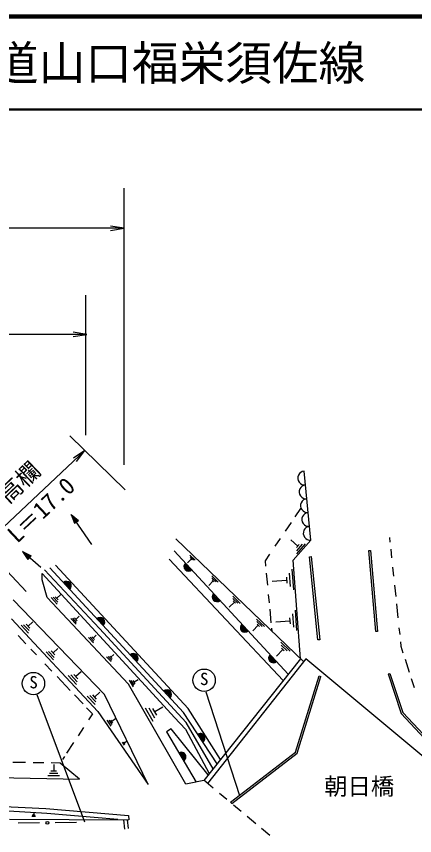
# Model space of a CAD drawing. Units: millimetres, scale not verified. Extents: x 40000 to 680000, y 20000 to 380000.
# Drawn here: x 239355 to 282036, y 292176 to 380000 of the extents above; entities that cross this region are included whole.
import ezdxf
from ezdxf.enums import TextEntityAlignment as Align

# ---------------------------------------------------------------- set-up
doc = ezdxf.new("R2010")
doc.units = ezdxf.units.MM
doc.header["$LTSCALE"] = 1000
for name, color, linetype, lineweight in [('M-BGD', 7, 'Continuous', 25), ('M-STR-STR3', 7, 'Continuous', 25), ('M-STR-STRC', 7, 'Continuous', 25), ('M-TTL', 2, 'Continuous', 140), ('M-TTL-LINE', 7, 'Continuous', 50), ('M-TTL-TXT', 7, 'Continuous', 13)]:
    doc.layers.add(name, color=color, linetype=linetype, lineweight=lineweight)
doc.layers.add('M-STR-STR1', color=1, linetype='Continuous')
doc.styles.add('ＭＳ ゴシック', font='')
doc.styles.get('ＭＳ ゴシック').set_extended_font_data('MS Gothic')

# ---------------------------------------------------------------- blocks, each defined once
blk = doc.blocks.new('open_arrow')
at = {"color": 0, "linetype": 'Continuous', "lineweight": -2}
blk.add_lwpolyline([(7.5, 1.25), (0, 0), (7.5, -1.25)], dxfattribs=at)

msp = doc.modelspace()

# ---------------------------------------------------------------- linework, layer by layer
at = {"layer": 'M-BGD'}
for p, q in [((270918, 323841), (270187, 331247)), ((269243, 326363), (269846, 327251)), ((247432, 323402), (245239, 326618)), ((245239, 326618), (245569, 325674)), ((245239, 326618), (245997, 325966)), ((245256, 326569), (245278, 326584)), ((245273, 326520), (245318, 326551)), ((245290, 326471), (245357, 326517)), ((245308, 326423), (245396, 326483)), ((245325, 326374), (245435, 326449)), ((245342, 326325), (245475, 326415)), ((245359, 326276), (245514, 326382)), ((245376, 326227), (245553, 326348)), ((245393, 326178), (245592, 326314)), ((245410, 326129), (245632, 326280)), ((245427, 326081), (245671, 326247)), ((245444, 326032), (245710, 326213)), ((245461, 325983), (245749, 326179)), ((245479, 325934), (245788, 326145)), ((245496, 325885), (245828, 326112)), ((245513, 325836), (245867, 326078)), ((245530, 325787), (245906, 326044)), ((245547, 325739), (245945, 326010)), ((245564, 325690), (245985, 325977)), ((245569, 325674), (245997, 325966)), ((268195, 324818), (268826, 325748)), ((279347, 324133), (279398, 323643)), ((256446, 323987), (270140, 310834)), ((267103, 323208), (267657, 324024)), ((268761, 323889), (269521, 323219)), ((269017, 321697), (270918, 323841)), ((270321, 323469), (269361, 322389)), ((269991, 323429), (269371, 322719)), ((269661, 323379), (269371, 323049)), ((241975, 320917), (240026, 322623)), ((240026, 322623), (240582, 321792)), ((240026, 322623), (240923, 322181)), ((240054, 322580), (240072, 322600)), ((240083, 322537), (240118, 322577)), ((240112, 322494), (240165, 322554)), ((240141, 322451), (240211, 322531)), ((240170, 322408), (240258, 322508)), ((240198, 322365), (240304, 322486)), ((240227, 322322), (240351, 322463)), ((240256, 322278), (240397, 322440)), ((240285, 322235), (240444, 322417)), ((240314, 322192), (240490, 322394)), ((240342, 322149), (240536, 322371)), ((240371, 322106), (240583, 322348)), ((240400, 322063), (240629, 322326)), ((268492, 309478), (256251, 322720)), ((266045, 321648), (266512, 322337)), ((277114, 322724), (277313, 322742)), ((277872, 314049), (277114, 322724)), ((277313, 322742), (278071, 314067)), ((279480, 322867), (279576, 321946)), ((240429, 322020), (240676, 322303)), ((240458, 321977), (240722, 322280)), ((240486, 321934), (240769, 322257)), ((240515, 321891), (240815, 322234)), ((240544, 321848), (240862, 322211)), ((240573, 321805), (240908, 322189)), ((240582, 321792), (240923, 322181)), ((267959, 308807), (255716, 321816)), ((257701, 321409), (258091, 321809)), ((257961, 322249), (258531, 321709)), ((257981, 322069), (258351, 321719)), ((258001, 321889), (258171, 321729)), ((266101, 321056), (266045, 321648)), ((269818, 311143), (269017, 321697)), ((270762, 322061), (270961, 322081)), ((271662, 313149), (270762, 322061)), ((270961, 322081), (271861, 313169)), ((248260, 314388), (242364, 320674)), ((257274, 305374), (242949, 320868)), ((257762, 305812), (243534, 321161)), ((268891, 320729), (269061, 318509)), ((279678, 320972), (279780, 319992)), ((242121, 319602), (242121, 320284)), ((242121, 320284), (253571, 307810)), ((260291, 320019), (260971, 319359)), ((260311, 319799), (260761, 319369)), ((266292, 319035), (266170, 320323)), ((268291, 319899), (268341, 319239)), ((268591, 320319), (268701, 318879)), ((242657, 317701), (242121, 319602)), ((259971, 318999), (260441, 319479)), ((260331, 319579), (260541, 319379)), ((266761, 319449), (268321, 319569)), ((279883, 319008), (280010, 317798)), ((244101, 318009), (243681, 317619)), ((266472, 317133), (266389, 318012)), ((248803, 307287), (238997, 317447)), ((251379, 308395), (242657, 317701)), ((243731, 316999), (243071, 317699)), ((243791, 317219), (243291, 317749)), ((243841, 317439), (243511, 317789)), ((262171, 316649), (262721, 317219)), ((262541, 317849), (263351, 317069)), ((262571, 317589), (263101, 317089)), ((262591, 317329), (262841, 317099)), ((266674, 315003), (266538, 316439)), ((269231, 316339), (269391, 314179)), ((280090, 317032), (280247, 315526)), ((238820, 315405), (248093, 305481)), ((245761, 314829), (245191, 315439)), ((245811, 315019), (245391, 315479)), ((245861, 315209), (245581, 315509)), ((246081, 315699), (245721, 315359)), ((265101, 315389), (265951, 314579)), ((268641, 315539), (268681, 314889)), ((268941, 315939), (269041, 314539)), ((240661, 313879), (239861, 314739)), ((240731, 314149), (240131, 314789)), ((240801, 314409), (240401, 314839)), ((241121, 315109), (240601, 314629)), ((264711, 314139), (265281, 314729)), ((265131, 315119), (265681, 314599)), ((265151, 314849), (265411, 314609)), ((266762, 314079), (266730, 314414)), ((267151, 315099), (268661, 315219)), ((280358, 314465), (280436, 313722)), ((239529, 313631), (240369, 312746)), ((247921, 313659), (247581, 313339)), ((257567, 304302), (248260, 314388)), ((278071, 314067), (277872, 314049)), ((247621, 312849), (247091, 313409)), ((247671, 313029), (247271, 313449)), ((247711, 313199), (247451, 313479)), ((267701, 312899), (268691, 311949)), ((271861, 313169), (271662, 313149)), ((280517, 312951), (280565, 312488)), ((240919, 312167), (241494, 311561)), ((243341, 311009), (242531, 311869)), ((243411, 311279), (242811, 311929)), ((243481, 311549), (243081, 311979)), ((243801, 312249), (243281, 311769)), ((267241, 311429), (267911, 312129)), ((267731, 312589), (268381, 311969)), ((267761, 312269), (268061, 311979)), ((280565, 312488), (280791, 311781)), ((249521, 310829), (249021, 311359)), ((249571, 310999), (249191, 311389)), ((249611, 311159), (249361, 311419)), ((249801, 311589), (249491, 311289)), ((269816, 311145), (259449, 298092)), ((270365, 311123), (259851, 297756)), ((300180, 286274), (270365, 311123)), ((281010, 311095), (281458, 309695)), ((242404, 310603), (243164, 309802)), ((243716, 309221), (245118, 307745)), ((245791, 308379), (244901, 309339)), ((245871, 308679), (245201, 309399)), ((245951, 308979), (245501, 309449)), ((246301, 309749), (245731, 309219)), ((269274, 301124), (271797, 309309)), ((269446, 301005), (271988, 309250)), ((271797, 309309), (271988, 309250)), ((279192, 309507), (279382, 309571)), ((279192, 309507), (280609, 305284)), ((279382, 309571), (280785, 305389)), ((257518, 297675), (251379, 308395)), ((251891, 308119), (251481, 308829)), ((251981, 308289), (251671, 308819)), ((252071, 308459), (251861, 308809)), ((252391, 308879), (251971, 308639)), ((281669, 309035), (281986, 308045)), ((248291, 307539), (247741, 307029)), ((253571, 307810), (256300, 304838)), ((245574, 307264), (246495, 306294)), ((247801, 306229), (246951, 307139)), ((247881, 306519), (247241, 307199)), ((247951, 306799), (247531, 307259)), ((253480, 297642), (248803, 307287)), ((246886, 305882), (247512, 305223)), ((254021, 304399), (253191, 305839)), ((254211, 304749), (253581, 305829)), ((254391, 305089), (253971, 305809)), ((255051, 305949), (254181, 305449)), ((261223, 300325), (257762, 305812)), ((247512, 305223), (247094, 304587)), ((248093, 305481), (253480, 297642)), ((256300, 304838), (257469, 303571)), ((260858, 299866), (257274, 305374)), ((280609, 305284), (284143, 301455)), ((280785, 305389), (284279, 301604)), ((249531, 303909), (249091, 304559)), ((249611, 304079), (249281, 304569)), ((249681, 304249), (249461, 304569)), ((249961, 304679), (249571, 304409)), ((260437, 299336), (257567, 304302)), ((246548, 303757), (245964, 302869)), ((255961, 303632), (255442, 303316)), ((255442, 303316), (258610, 297911)), ((259921, 298687), (255961, 303632)), ((257469, 303571), (260003, 298844)), ((245492, 302152), (244734, 301000)), ((250941, 301869), (250721, 302189)), ((250981, 301959), (250811, 302199)), ((251011, 302039), (250901, 302199)), ((251151, 302249), (250961, 302119)), ((244513, 300664), (244287, 300320)), ((262307, 295759), (269274, 301124)), ((262429, 295601), (269446, 301005)), ((240315, 300003), (238961, 300019)), ((242314, 299980), (241154, 299993)), ((244050, 299960), (243089, 299971)), ((243371, 299809), (243361, 299079)), ((246125, 298223), (244050, 299960)), ((243811, 298819), (242891, 298839)), ((243661, 299069), (243051, 299079)), ((232578, 298513), (246125, 298223)), ((243961, 298569), (242731, 298589)), ((259449, 298092), (257518, 297675)), ((260453, 297254), (259431, 298107)), ((261907, 296040), (261119, 296698)), ((235836, 295413), (242496, 295080)), ((262307, 295759), (262429, 295601)), ((263451, 294751), (262620, 295445)), ((242629, 294547), (233638, 295080)), ((241411, 294229), (241011, 294239)), ((241361, 294319), (241061, 294319)), ((241311, 294399), (241111, 294399)), ((241211, 294639), (241211, 294399)), ((242496, 295080), (251354, 294347)), ((250221, 293887), (242629, 294547)), ((251354, 294347), (251421, 293881)), ((265004, 293455), (264094, 294215)), ((238633, 293947), (251421, 293881)), ((241821, 293534), (239548, 293516)), ((245799, 293565), (243526, 293547)), ((250827, 293884), (250955, 292863)), ((251230, 293882), (251347, 292946)), ((266519, 292190), (265613, 292947))]:
    msp.add_line(p, q, dxfattribs=at)
msp.add_circle((242673, 293540), 150, dxfattribs=at)
for centre, radius, start, end in [((270260, 330507), 742, 95.63594, 275.63594), ((270406, 329029), 742, 95.63594, 275.63594), ((270551, 327552), 742, 95.63594, 275.63594), ((270697, 326075), 742, 95.63594, 275.63594), ((270843, 324598), 742, 95.63594, 275.63594), ((257815, 321028), 500, 132.75054, 312.75054), ((257815, 321028), 500, 132.75054, 312.75054), ((257815, 321028), 450, 132.75054, 312.75054), ((257815, 321028), 400, 132.75054, 312.75054), ((257815, 321028), 350, 132.75054, 312.75054), ((257815, 321028), 300, 132.75054, 312.75054), ((257815, 321028), 250, 132.75054, 312.75054), ((257815, 321028), 200, 132.75054, 312.75054), ((257815, 321028), 150, 132.75054, 312.75054), ((257815, 321028), 100, 132.75054, 312.75054), ((257815, 321028), 50, 132.75054, 312.75054), ((244740, 318932), 500, 312.75426, 132.75426), ((244740, 318932), 500, 312.75426, 132.75426), ((244740, 318932), 450, 312.75426, 132.75426), ((244740, 318932), 400, 312.75426, 132.75426), ((244740, 318932), 350, 312.75426, 132.75426), ((244740, 318932), 300, 312.75426, 132.75426), ((244740, 318932), 250, 312.75426, 132.75426), ((244740, 318932), 200, 312.75426, 132.75426), ((244740, 318932), 150, 312.75426, 132.75426), ((244740, 318932), 100, 312.75426, 132.75426), ((244740, 318932), 50, 312.75426, 132.75426), ((260839, 317757), 500, 132.75054, 312.75054), ((260839, 317757), 500, 132.75054, 312.75054), ((260839, 317757), 450, 132.75054, 312.75054), ((260839, 317757), 400, 132.75054, 312.75054), ((260839, 317757), 350, 132.75054, 312.75054), ((260839, 317757), 300, 132.75054, 312.75054), ((260839, 317757), 250, 132.75054, 312.75054), ((260839, 317757), 200, 132.75054, 312.75054), ((260839, 317757), 150, 132.75054, 312.75054), ((260839, 317757), 100, 132.75054, 312.75054), ((260839, 317757), 50, 132.75054, 312.75054), ((248321, 315058), 500, 312.75426, 132.75426), ((248321, 315058), 500, 312.75426, 132.75426), ((248321, 315058), 450, 312.75426, 132.75426), ((248321, 315058), 400, 312.75426, 132.75426), ((248321, 315058), 350, 312.75426, 132.75426), ((248321, 315058), 300, 312.75426, 132.75426), ((248321, 315058), 250, 312.75426, 132.75426), ((248321, 315058), 200, 312.75426, 132.75426), ((248321, 315058), 150, 312.75426, 132.75426), ((248321, 315058), 100, 312.75426, 132.75426), ((248321, 315058), 50, 312.75426, 132.75426), ((263863, 314486), 500, 132.75054, 312.75054), ((263863, 314486), 500, 132.75054, 312.75054), ((263863, 314486), 450, 132.75054, 312.75054), ((263863, 314486), 400, 132.75054, 312.75054), ((263863, 314486), 350, 132.75054, 312.75054), ((263863, 314486), 300, 132.75054, 312.75054), ((263863, 314486), 250, 132.75054, 312.75054), ((263863, 314486), 200, 132.75054, 312.75054), ((263863, 314486), 150, 132.75054, 312.75054), ((263863, 314486), 100, 132.75054, 312.75054), ((263863, 314486), 50, 132.75054, 312.75054), ((251902, 311184), 500, 312.75426, 132.75426), ((251902, 311184), 500, 312.75426, 132.75426), ((251902, 311184), 450, 312.75426, 132.75426), ((251902, 311184), 400, 312.75426, 132.75426), ((251902, 311184), 350, 312.75426, 132.75426), ((251902, 311184), 300, 312.75426, 132.75426), ((251902, 311184), 250, 312.75426, 132.75426), ((251902, 311184), 200, 312.75426, 132.75426), ((251902, 311184), 150, 312.75426, 132.75426), ((251902, 311184), 100, 312.75426, 132.75426), ((251902, 311184), 50, 312.75426, 132.75426), ((266887, 311214), 500, 132.75054, 312.75054), ((266887, 311214), 500, 132.75054, 312.75054), ((266887, 311214), 450, 132.75054, 312.75054), ((266887, 311214), 400, 132.75054, 312.75054), ((266887, 311214), 350, 132.75054, 312.75054), ((266887, 311214), 300, 132.75054, 312.75054), ((266887, 311214), 250, 132.75054, 312.75054), ((266887, 311214), 200, 132.75054, 312.75054), ((266887, 311214), 150, 132.75054, 312.75054), ((266887, 311214), 100, 132.75054, 312.75054), ((266887, 311214), 50, 132.75054, 312.75054), ((255484, 307311), 500, 312.75426, 132.75426), ((255484, 307311), 500, 312.75426, 132.75426), ((255484, 307311), 450, 312.75426, 132.75426), ((255484, 307311), 400, 312.75426, 132.75426), ((255484, 307311), 350, 312.75426, 132.75426), ((255484, 307311), 300, 312.75426, 132.75426), ((255484, 307311), 250, 312.75426, 132.75426), ((255484, 307311), 200, 312.75426, 132.75426), ((255484, 307311), 150, 312.75426, 132.75426), ((255484, 307311), 100, 312.75426, 132.75426), ((255484, 307311), 50, 312.75426, 132.75426), ((259066, 302620), 500, 303.05401, 123.05401), ((259066, 302620), 500, 303.05401, 123.05401), ((259066, 302620), 450, 303.05401, 123.05401), ((259066, 302620), 400, 303.05401, 123.05401), ((259066, 302620), 350, 303.05401, 123.05401), ((259066, 302620), 300, 303.05401, 123.05401), ((259066, 302620), 250, 303.05401, 123.05401), ((259066, 302620), 200, 303.05401, 123.05401), ((259066, 302620), 150, 303.05401, 123.05401), ((259066, 302620), 100, 303.05401, 123.05401), ((259066, 302620), 50, 303.05401, 123.05401), ((257026, 300614), 500, 300.37787, 120.37787), ((257026, 300614), 500, 300.37787, 120.37787), ((257026, 300614), 450, 300.37787, 120.37787), ((257026, 300614), 400, 300.37787, 120.37787), ((257026, 300614), 350, 300.37787, 120.37787), ((257026, 300614), 300, 300.37787, 120.37787), ((257026, 300614), 250, 300.37787, 120.37787), ((257026, 300614), 200, 300.37787, 120.37787), ((257026, 300614), 150, 300.37787, 120.37787), ((257026, 300614), 100, 300.37787, 120.37787), ((257026, 300614), 50, 300.37787, 120.37787)]:
    msp.add_arc(centre, radius, start, end, dxfattribs=at)
at = {"layer": 'M-STR-STR3'}
for p, q in [((250902, 331916), (250902, 361575)), ((250902, 357283), (72069, 357283)), ((246799, 335113), (246799, 350117)), ((246896, 345913), (77392, 345913)), ((251026, 329253), (245081, 335029)), ((246692, 333465), (235811, 323236)), ((240407, 318347), (234030, 325131))]:
    msp.add_line(p, q, dxfattribs=at)
at = {"layer": 'M-STR-STRC'}
for p, q in [((259667, 307586), (263259, 296492)), ((241531, 307308), (246668, 293651))]:
    msp.add_line(p, q, dxfattribs=at)
for centre in [(259472, 308831), (241179, 308480)]:
    msp.add_circle(centre, 1200, dxfattribs=at)
at = {"layer": 'M-TTL'}
msp.add_line((680000, 380000), (40000, 380000), dxfattribs=at)
at = {"layer": 'M-TTL-LINE'}
msp.add_line((40000, 370000), (680000, 370000), dxfattribs=at)

# ---------------------------------------------------------------- block references
at = {"layer": 'M-STR-STR3', "xscale": 193, "yscale": 193}
for p, rotation in [((250902, 357283), 180), ((246896, 345913), 180), ((246692, 333465), 223.2)]:
    msp.add_blockref('open_arrow', p, dxfattribs=dict(at, rotation=rotation))

# ---------------------------------------------------------------- texts
at = {"layer": 'M-STR-STR1', "style": 'ＭＳ ゴシック'}
msp.add_text('朝日橋', height=1833, dxfattribs=at).set_placement((272348, 295991), align=Align.BOTTOM_LEFT)
at = {"layer": 'M-STR-STR3', "style": 'ＭＳ ゴシック'}
for s, rotation, p in [('高欄', 43.616, (238860, 327262)), ('L＝17.0', 43.176, (239813, 323035))]:
    msp.add_text(s, height=1833, rotation=rotation, dxfattribs=at).set_placement(p, align=Align.BOTTOM_LEFT)
at = {"layer": 'M-STR-STRC', "style": 'ＭＳ ゴシック'}
for p in [(240745, 307564), (259038, 307915)]:
    msp.add_text('S', height=1320, dxfattribs=at).set_placement(p, align=Align.BOTTOM_LEFT)
at = {"layer": 'M-TTL-TXT', "style": 'ＭＳ ゴシック'}
msp.add_text('主要地方道山口福栄須佐線', height=3666, dxfattribs=at).set_placement((216734, 375000), align=Align.MIDDLE_LEFT)

doc.saveas('drawing.dxf')
